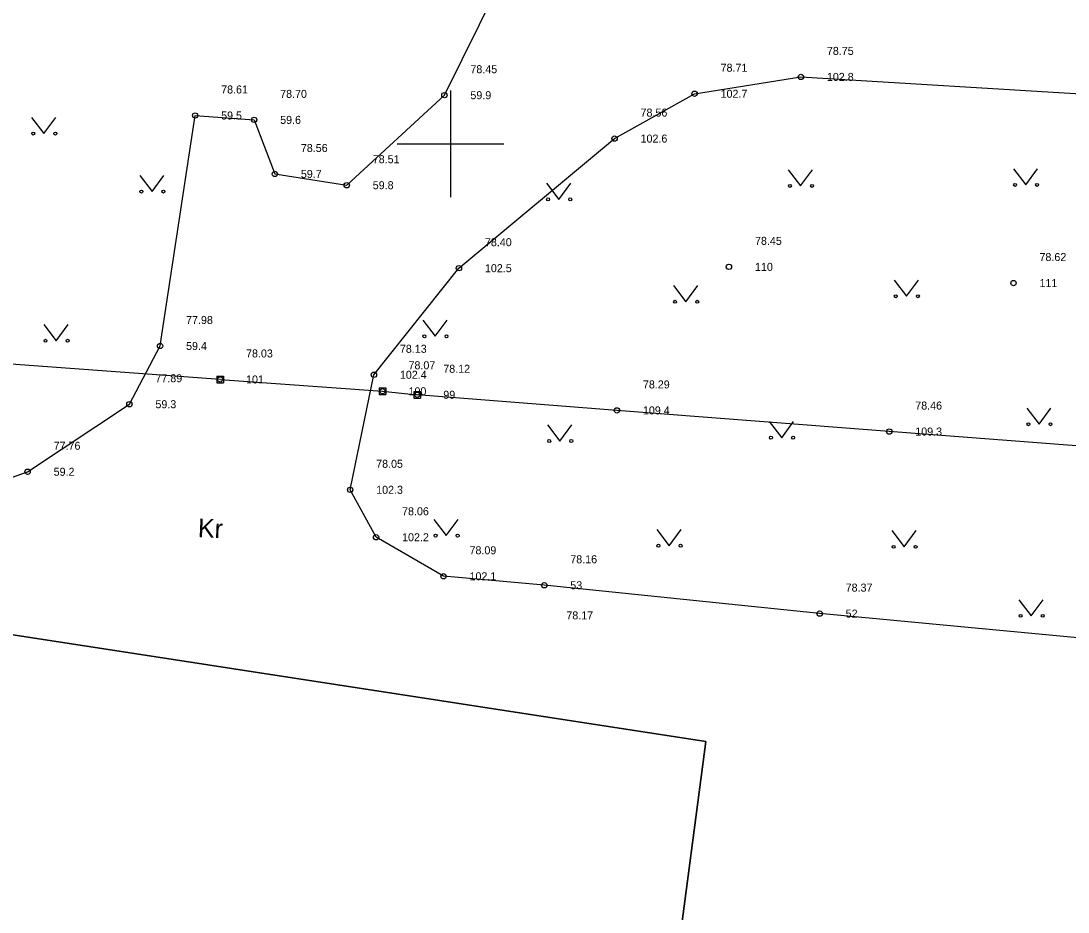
# Model space of a CAD drawing. Extents: x 633789 to 635283, y 6452161 to 6453247.
# Drawn here: x 634083.9 to 634123.15, y 6452321.18 to 6452354.61 of the extents above; entities that cross this region are included whole.
import ezdxf

# ---------------------------------------------------------------- set-up
doc = ezdxf.new("R2010")
doc.units = 0
for name, color, linetype in [('AED', 7, 'Continuous'), ('HALJASTUS', 7, 'Continuous'), ('MOOTKORG-EH2000', 7, 'Continuous'), ('MOOTMPUNKT', 7, 'Continuous'), ('MOOTNR', 7, 'Continuous'), ('PIIR', 7, 'Continuous'), ('TEE', 7, 'Continuous'), ('VORK', 7, 'Continuous')]:
    doc.layers.add(name, color=color, linetype=linetype)

msp = doc.modelspace()

# ---------------------------------------------------------------- linework, layer by layer
at = {"layer": 'AED'}
for p, q in [((634091.364, 6452341.161), (634078.683, 6452342.081)), ((634091.239, 6452341.286), (634091.239, 6452341.036)), ((634091.239, 6452341.286), (634091.489, 6452341.286)), ((634091.364, 6452341.161), (634097.453, 6452340.718)), ((634091.489, 6452341.286), (634091.489, 6452341.036)), ((634091.239, 6452341.036), (634091.489, 6452341.036)), ((634097.328, 6452340.843), (634097.328, 6452340.593)), ((634097.328, 6452340.843), (634097.578, 6452340.843)), ((634097.578, 6452340.843), (634097.578, 6452340.593)), ((634097.328, 6452340.593), (634097.578, 6452340.593)), ((634097.453, 6452340.718), (634098.757, 6452340.586)), ((634098.632, 6452340.711), (634098.632, 6452340.461)), ((634098.632, 6452340.711), (634098.882, 6452340.711)), ((634098.632, 6452340.461), (634098.882, 6452340.461)), ((634098.882, 6452340.711), (634098.882, 6452340.461))]:
    msp.add_line(p, q, dxfattribs=at)
msp.add_lwpolyline([(634149.355, 6452336.743), (634137.571, 6452337.595), (634127.377, 6452338.367), (634116.448, 6452339.207), (634106.24, 6452339.999), (634098.757, 6452340.586)], dxfattribs=at)
at = {"layer": 'HALJASTUS'}
for p, q in [((634084.3, 6452350.988), (634084.763, 6452350.381)), ((634084.763, 6452350.381), (634085.209, 6452350.988)), ((634112.662, 6452349.024), (634113.126, 6452348.418)), ((634113.126, 6452348.418), (634113.571, 6452349.024)), ((634121.1, 6452349.066), (634121.564, 6452348.459)), ((634121.564, 6452348.459), (634122.009, 6452349.066)), ((634088.352, 6452348.816), (634088.815, 6452348.209)), ((634088.815, 6452348.209), (634089.261, 6452348.816)), ((634103.598, 6452348.523), (634104.062, 6452347.916)), ((634104.062, 6452347.916), (634104.507, 6452348.523)), ((634108.36, 6452344.68), (634108.823, 6452344.074)), ((634108.823, 6452344.074), (634109.269, 6452344.68)), ((634116.631, 6452344.889), (634117.094, 6452344.282)), ((634117.094, 6452344.282), (634117.54, 6452344.889)), ((634084.759, 6452343.218), (634085.223, 6452342.612)), ((634085.223, 6452342.612), (634085.668, 6452343.218)), ((634098.962, 6452343.385), (634099.425, 6452342.779)), ((634099.425, 6452342.779), (634099.871, 6452343.385)), ((634121.601, 6452340.085), (634122.065, 6452339.479)), ((634122.065, 6452339.479), (634122.51, 6452340.085)), ((634111.952, 6452339.584), (634112.416, 6452338.977)), ((634112.416, 6452338.977), (634112.861, 6452339.584)), ((634103.64, 6452339.459), (634104.103, 6452338.852)), ((634104.103, 6452338.852), (634104.549, 6452339.459)), ((634099.379, 6452335.908), (634099.843, 6452335.302)), ((634099.843, 6452335.302), (634100.288, 6452335.908)), ((634107.733, 6452335.532), (634108.197, 6452334.926)), ((634108.197, 6452334.926), (634108.642, 6452335.532)), ((634116.547, 6452335.491), (634117.011, 6452334.884)), ((634117.011, 6452334.884), (634117.456, 6452335.491)), ((634121.309, 6452332.901), (634121.772, 6452332.294)), ((634121.772, 6452332.294), (634122.218, 6452332.901))]:
    msp.add_line(p, q, dxfattribs=at)
for centre in [(634084.362, 6452350.381), (634085.191, 6452350.381), (634088.414, 6452348.209), (634089.243, 6452348.209), (634112.725, 6452348.418), (634113.554, 6452348.418), (634121.163, 6452348.459), (634121.991, 6452348.459), (634103.661, 6452347.916), (634104.489, 6452347.916), (634116.693, 6452344.282), (634117.522, 6452344.282), (634108.422, 6452344.074), (634109.251, 6452344.074), (634099.024, 6452342.779), (634099.853, 6452342.779), (634084.822, 6452342.612), (634085.651, 6452342.612), (634121.664, 6452339.479), (634122.493, 6452339.479), (634103.702, 6452338.852), (634104.531, 6452338.852), (634112.015, 6452338.977), (634112.844, 6452338.977), (634099.442, 6452335.302), (634100.27, 6452335.302), (634107.796, 6452334.926), (634108.625, 6452334.926), (634116.61, 6452334.884), (634117.438, 6452334.884), (634121.371, 6452332.294), (634122.2, 6452332.294)]:
    msp.add_circle(centre, 0.055, dxfattribs=at)
at = {"layer": 'MOOTMPUNKT'}
for centre in [(634113.136, 6452352.509), (634099.773, 6452351.822), (634109.151, 6452351.877), (634090.43, 6452351.061), (634092.642, 6452350.897), (634106.151, 6452350.195), (634093.418, 6452348.868), (634096.113, 6452348.446), (634110.441, 6452345.384), (634100.318, 6452345.334), (634121.104, 6452344.777), (634089.116, 6452342.416), (634091.364, 6452341.161), (634097.13, 6452341.336), (634097.453, 6452340.718), (634098.757, 6452340.586), (634087.967, 6452340.232), (634106.24, 6452339.999), (634116.448, 6452339.207), (634084.152, 6452337.699), (634096.241, 6452337.022), (634097.212, 6452335.242), (634099.74, 6452333.779), (634103.518, 6452333.442), (634113.839, 6452332.379)]:
    msp.add_circle(centre, 0.1, dxfattribs=at)
at = {"layer": 'PIIR'}
msp.add_lwpolyline([(634080.28, 6452668.89), (634043.96, 6452561.52), (634015.43, 6452523.01), (634013.95, 6452465.27), (634010.92, 6452339.88), (634063.06, 6452334.75), (634109.57, 6452327.58), (634101, 6452262.39), (634168, 6452261.95), (634179.17, 6452327.65), (634226.36, 6452324.73), (634235.4, 6452321.07), (634239.02, 6452316.14), (634242.43, 6452307.34), (634234.73, 6452190.32), (634234.7, 6452187.37), (634336.03, 6452199.53), (634414.91, 6452208.57), (634445.18, 6452398.6), (634480.93, 6452625.65)], dxfattribs=at)
msp.add_lwpolyline([(634109.57, 6452327.58), (634063.06, 6452334.75), (634068.86, 6452262.31), (634101, 6452262.39)], close=True, dxfattribs=at)
at = {"layer": 'TEE'}
for points in [[(634080.47, 6452336.4), (634084.152, 6452337.699), (634087.967, 6452340.232), (634089.116, 6452342.416), (634090.43, 6452351.061), (634092.642, 6452350.897), (634093.418, 6452348.868), (634096.113, 6452348.446), (634099.773, 6452351.822), (634101.756, 6452355.83), (634103.517, 6452364.689), (634103.793, 6452369.901), (634102.209, 6452375.066), (634096.201, 6452377.479), (634091.426, 6452378.094)], [(634140.652, 6452329), (634137.759, 6452329.583), (634125.37, 6452331.301), (634113.839, 6452332.379), (634103.518, 6452333.442), (634099.74, 6452333.779), (634097.212, 6452335.242), (634096.241, 6452337.022), (634097.13, 6452341.336), (634100.318, 6452345.334), (634106.151, 6452350.195), (634109.151, 6452351.877), (634113.136, 6452352.509), (634124.241, 6452351.831), (634136.146, 6452350.545), (634144.602, 6452349.397), (634147.446, 6452348.576), (634148.377, 6452346.956), (634148.724, 6452341.059), (634147.117, 6452338.012), (634142.351, 6452332.632), (634140.652, 6452329)]]:
    msp.add_lwpolyline(points, dxfattribs=at)
at = {"layer": 'VORK'}
for p, q in [((634100, 6452352), (634100, 6452348)), ((634098, 6452350), (634102, 6452350))]:
    msp.add_line(p, q, dxfattribs=at)

# ---------------------------------------------------------------- texts
at = {"layer": 'MOOTKORG-EH2000'}
for s, p in [('78.75', (634114.111, 6452353.334)), ('78.45', (634100.748, 6452352.647)), ('78.71', (634110.126, 6452352.702)), ('78.61', (634091.405, 6452351.886)), ('78.70', (634093.617, 6452351.722)), ('78.56', (634107.126, 6452351.02)), ('78.56', (634094.393, 6452349.693)), ('78.51', (634097.088, 6452349.271)), ('78.40', (634101.293, 6452346.159)), ('78.45', (634111.416, 6452346.209)), ('78.62', (634122.079, 6452345.602)), ('77.98', (634090.091, 6452343.241)), ('78.13', (634098.105, 6452342.161)), ('78.03', (634092.339, 6452341.986)), ('78.07', (634098.428, 6452341.543)), ('78.12', (634099.732, 6452341.411)), ('77.89', (634088.942, 6452341.057)), ('78.29', (634107.215, 6452340.824)), ('78.46', (634117.423, 6452340.032)), ('77.76', (634085.127, 6452338.524)), ('78.05', (634097.216, 6452337.847)), ('78.06', (634098.187, 6452336.067)), ('78.09', (634100.715, 6452334.604)), ('78.16', (634104.493, 6452334.267)), ('78.37', (634114.814, 6452333.204)), ('78.17', (634104.345, 6452332.162))]:
    msp.add_text(s, height=0.3, dxfattribs=at).set_placement(p)
at = {"layer": 'MOOTNR'}
for s, p in [('102.8', (634114.111, 6452352.359)), ('59.9', (634100.748, 6452351.672)), ('102.7', (634110.126, 6452351.727)), ('59.5', (634091.405, 6452350.911)), ('59.6', (634093.617, 6452350.747)), ('102.6', (634107.126, 6452350.045)), ('59.7', (634094.393, 6452348.718)), ('59.8', (634097.088, 6452348.296)), ('102.5', (634101.293, 6452345.184)), ('110', (634111.416, 6452345.234)), ('111', (634122.079, 6452344.627)), ('59.4', (634090.091, 6452342.266)), ('101', (634092.339, 6452341.011)), ('102.4', (634098.105, 6452341.186)), ('100', (634098.428, 6452340.568)), ('99', (634099.732, 6452340.436)), ('59.3', (634088.942, 6452340.082)), ('109.4', (634107.215, 6452339.849)), ('109.3', (634117.423, 6452339.057)), ('59.2', (634085.127, 6452337.549)), ('102.3', (634097.216, 6452336.872)), ('102.2', (634098.187, 6452335.092)), ('102.1', (634100.715, 6452333.629)), ('53', (634104.493, 6452333.292)), ('52', (634114.814, 6452332.229))]:
    msp.add_text(s, height=0.3, dxfattribs=at).set_placement(p)
at = {"layer": 'TEE'}
msp.add_text('Kr', height=0.7, rotation=357.5104, dxfattribs=at).set_placement((634090.523, 6452335.25))

doc.saveas('drawing.dxf')
